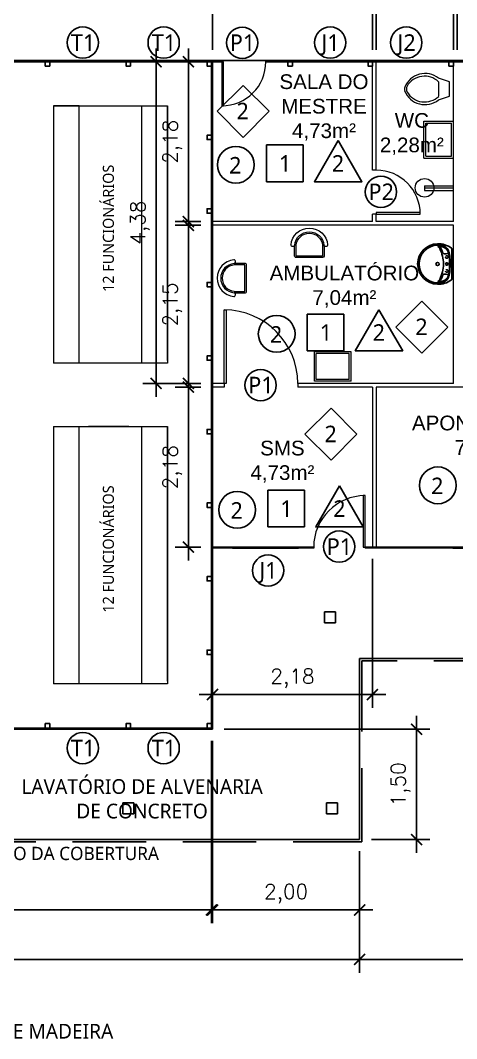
# Model space of a CAD drawing. Header units: millimetres. Extents: x 260 to 453, y 660 to 898.
# Drawn here: x 334.57 to 340.5, y 734.38 to 748.23 of the extents above; entities that cross this region are included whole.
import ezdxf
from ezdxf.enums import TextEntityAlignment as Align

# ---------------------------------------------------------------- set-up
doc = ezdxf.new("R2010")
doc.units = ezdxf.units.MM
for name, pattern in [('ACAD_ISO10W100', [18, 12, -3, 0, -3]), ('HIDDEN', [0.375, 0.25, -0.125]), ('JIS_02_2.0', [3, 2, -1])]:
    doc.linetypes.add(name, pattern=pattern)
for name, color, linetype in [('AR_COTAS', 1, 'Continuous'), ('AR_DIVISÓRIAS', 3, 'Continuous'), ('AR_JANELAS', 254, 'Continuous'), ('AR_SIMBOLOS', 1, 'Continuous'), ('AR_TEXTO_ELETRICA', 2, 'Continuous'), ('CANT-COMPESADO E ESTR MADEIRA', 3, 'Continuous'), ('CANT-PISO', 1, 'Continuous'), ('CANT-PROJ', 252, 'JIS_02_2.0'), ('CANT-TEXTO', 2, 'Continuous'), ('DECA', 2, 'Continuous'), ('SOLEIRA', 254, 'Continuous'), ('TEXT1', 3, 'ACAD_ISO10W100'), ('texto', 2, 'Continuous')]:
    doc.layers.add(name, color=color, linetype=linetype)
doc.layers.add('Mesa', color=133, linetype='Continuous', lineweight=18)
doc.layers.add('MOB. ARQ. 2', color=15, linetype='Continuous', lineweight=5)
doc.styles.add('arial', font='arial.ttf')
doc.styles.add('ROMANS', font='romans.shx')
doc.styles.add('TREBUCHET', font='trebuc.ttf')
doc.dimstyles.new('ESCALA 1.100', dxfattribs={"dimtxt": 0.2, "dimasz": 0.15, "dimexe": 0.18, "dimexo": 0.16, "dimgap": 0.1, "dimtad": 1, "dimzin": 4, "dimtxsty": 'ROMANS', "dimblk": 'ARCHTICK', "dimcen": 2.5, "dimdle": 0.18, "dimclrd": 256, "dimclre": 256, "dimclrt": 2, "dimazin": 0, "dimtfac": 1, "dimtix": 1, "dimtmove": 2, "dimatfit": 3, "dimldrblk": 'ARCHTICK', "dimfxl": 1, "dimtolj": 1, "dimtzin": 0, "dimlwd": -1, "dimlwe": -1, "dimarcsym": 0})

# ---------------------------------------------------------------- blocks, each defined once
blk = doc.blocks.new('_ArchTick')
at = {"color": 0, "const_width": 0.15}
blk.add_lwpolyline([(-0.5, -0.5), (0.5, 0.5)], dxfattribs=at)
blk = doc.blocks.new('*D21')
at = {"layer": 'AR_COTAS', "transparency": 16777216}
for p, q in [((323.982, 738.432), (323.982, 735.954)), ((337.167, 738.432), (337.167, 735.954)), ((337.347, 736.134), (323.802, 736.134))]:
    blk.add_line(p, q, dxfattribs=at)
at = {"layer": 'Defpoints', "color": 0, "transparency": 16777216}
for p in [(323.982, 738.592), (337.167, 738.592), (323.982, 736.134)]:
    blk.add_point(p, dxfattribs=at)
at = {"layer": 'AR_COTAS', "transparency": 16777216, "xscale": 0.15, "yscale": 0.15, "zscale": 0.15, "rotation": 180}
blk.add_blockref('_ArchTick', (323.982, 736.134), dxfattribs=at)
at = {"layer": 'AR_COTAS', "transparency": 16777216, "xscale": 0.15, "yscale": 0.15, "zscale": 0.15}
blk.add_blockref('_ArchTick', (337.167, 736.134), dxfattribs=at)
at = {"layer": 'AR_COTAS', "color": 2, "transparency": 16777216, "insert": (330.574, 736.353), "char_height": 0.2, "attachment_point": 5, "style": 'ROMANS'}
blk.add_mtext('\\A1;13,19', dxfattribs=at)
blk = doc.blocks.new('A$C6AC03846')
at = {"layer": 'Mesa', "color": 1, "lineweight": 13}
for p, q in [((0, 0), (0, 0.4)), ((0, 0.4), (0.5, 0.4)), ((0.025, 0.025), (0.025, 0.375)), ((0.025, 0.375), (0.475, 0.375)), ((0.475, 0.025), (0.475, 0.375)), ((0.5, 0), (0.5, 0.4)), ((0, 0), (0.5, 0)), ((0.025, 0.025), (0.475, 0.025))]:
    blk.add_line(p, q, dxfattribs=at)
blk = doc.blocks.new('A$C5516578F')
at = {"layer": 'Mesa', "color": 1, "lineweight": 13, "extrusion": (0, 0, -1)}
blk.add_line((0.465, 0.113), (0.466, 0.309), dxfattribs=at)
blk.add_lwpolyline([(-0.466, 0.358), (-0.613, 0.308), (-0.612, 0.112), (-0.465, 0.064)], dxfattribs=at)
for centre, radius, start, end in [((-0.279, 0.125), 0.298, 22.2498, 128.7522), ((-0.274, 0.109), 0.278, 31.2744, 133.8535), ((-0.098, 0.212), 0.098, 345.0818, 15.3607), ((-0.28, 0.298), 0.298, 231.6906, 338.1928), ((-0.126, 0.212), 0.098, 335.9531, 24.4894), ((-0.274, 0.314), 0.278, 226.5892, 329.1683)]:
    blk.add_arc(centre, radius, start, end, dxfattribs=at)
blk = doc.blocks.new('*D36')
at = {"layer": 'AR_COTAS', "transparency": 16777216}
for p, q in [((305.307, 736.932), (305.307, 735.281)), ((339.182, 736.932), (339.182, 735.281)), ((339.362, 735.461), (305.127, 735.461))]:
    blk.add_line(p, q, dxfattribs=at)
at = {"layer": 'Defpoints', "color": 0, "transparency": 16777216}
for p in [(305.307, 737.092), (339.182, 737.092), (305.307, 735.461)]:
    blk.add_point(p, dxfattribs=at)
at = {"layer": 'AR_COTAS', "transparency": 16777216, "xscale": 0.15, "yscale": 0.15, "zscale": 0.15, "rotation": 180}
blk.add_blockref('_ArchTick', (305.307, 735.461), dxfattribs=at)
at = {"layer": 'AR_COTAS', "transparency": 16777216, "xscale": 0.15, "yscale": 0.15, "zscale": 0.15}
blk.add_blockref('_ArchTick', (339.182, 735.461), dxfattribs=at)
at = {"layer": 'AR_COTAS', "color": 2, "transparency": 16777216, "insert": (322.244, 735.68), "char_height": 0.2, "attachment_point": 5, "style": 'ROMANS'}
blk.add_mtext('\\A1;33,88', dxfattribs=at)
blk = doc.blocks.new('A$C74AF4970')
at = {"layer": 'Mesa', "color": 1, "lineweight": 13, "extrusion": (0, 0, -1)}
for p, q in [((-0.901, 0.234), (-0.911, 0.234)), ((-0.881, 0.104), (-0.881, 0.248)), ((-0.861, 0.104), (-0.861, 0.248)), ((-0.501, 0.248), (-0.501, 0.104)), ((-0.481, 0.248), (-0.481, 0.104)), ((-0.452, 0.234), (-0.462, 0.234)), ((-0.501, 0.104), (-0.861, 0.104)), ((-0.501, 0.084), (-0.861, 0.084))]:
    blk.add_line(p, q, dxfattribs=at)
for centre, radius, start, end in [((0.681, 0.234), 0.25, 4.9941, 175.017), ((0.681, 0.234), 0.2, 5.2215, 174.7897), ((0.681, 0.234), 0.18, 5.2215, 174.7897), ((0.911, 0.254), 0.02, 270.0056, 4.9941), ((0.901, 0.254), 0.02, 185.2215, 270.0056), ((0.462, 0.254), 0.02, 270.0056, 354.7897), ((0.452, 0.254), 0.02, 175.017, 270.0056), ((0.861, 0.104), 0.02, 270.0056, 0.0056), ((0.501, 0.104), 0.02, 180.0056, 270.0056)]:
    blk.add_arc(centre, radius, start, end, dxfattribs=at)
blk = doc.blocks.new('*D72')
at = {"layer": 'AR_COTAS', "transparency": 16777216}
for p, q in [((339.957, 738.772), (339.957, 736.912)), ((337.342, 738.592), (340.137, 738.592)), ((339.342, 737.092), (340.137, 737.092))]:
    blk.add_line(p, q, dxfattribs=at)
at = {"layer": 'Defpoints', "color": 0, "transparency": 16777216}
for p in [(337.182, 738.592), (339.182, 737.092), (339.957, 737.092)]:
    blk.add_point(p, dxfattribs=at)
at = {"layer": 'AR_COTAS', "transparency": 16777216, "xscale": 0.15, "yscale": 0.15, "zscale": 0.15}
for p, rotation in [((339.957, 738.592), 90), ((339.957, 737.092), 270)]:
    blk.add_blockref('_ArchTick', p, dxfattribs=dict(at, rotation=rotation))
at = {"layer": 'AR_COTAS', "color": 2, "transparency": 16777216, "insert": (339.738, 737.842), "char_height": 0.2, "attachment_point": 5, "rotation": 90, "style": 'ROMANS'}
blk.add_mtext('\\A1;1,50', dxfattribs=at)
blk = doc.blocks.new('*D39')
at = {"layer": 'AR_COTAS', "transparency": 16777216}
for p, q in [((337.182, 747.827), (337.182, 749.111)), ((339.357, 747.827), (339.357, 749.111)), ((337.002, 748.931), (339.537, 748.931))]:
    blk.add_line(p, q, dxfattribs=at)
at = {"layer": 'Defpoints', "color": 0, "transparency": 16777216}
for p in [(339.357, 748.931), (337.182, 747.667), (339.357, 747.667)]:
    blk.add_point(p, dxfattribs=at)
at = {"layer": 'AR_COTAS', "transparency": 16777216, "xscale": 0.15, "yscale": 0.15, "zscale": 0.15, "rotation": 180}
blk.add_blockref('_ArchTick', (337.182, 748.931), dxfattribs=at)
at = {"layer": 'AR_COTAS', "transparency": 16777216, "xscale": 0.15, "yscale": 0.15, "zscale": 0.15}
blk.add_blockref('_ArchTick', (339.357, 748.931), dxfattribs=at)
at = {"layer": 'AR_COTAS', "color": 2, "transparency": 16777216, "insert": (338.269, 749.15), "char_height": 0.2, "attachment_point": 5, "style": 'ROMANS'}
blk.add_mtext('\\A1;2,18', dxfattribs=at)
blk = doc.blocks.new('*D73')
at = {"layer": 'AR_COTAS', "transparency": 16777216}
for p, q in [((339.407, 747.827), (339.407, 749.111)), ((340.457, 747.827), (340.457, 749.111)), ((339.227, 748.931), (340.637, 748.931))]:
    blk.add_line(p, q, dxfattribs=at)
at = {"layer": 'Defpoints', "color": 0, "transparency": 16777216}
for p in [(340.457, 748.931), (339.407, 747.667), (340.457, 747.667)]:
    blk.add_point(p, dxfattribs=at)
at = {"layer": 'AR_COTAS', "transparency": 16777216, "xscale": 0.15, "yscale": 0.15, "zscale": 0.15, "rotation": 180}
blk.add_blockref('_ArchTick', (339.407, 748.931), dxfattribs=at)
at = {"layer": 'AR_COTAS', "transparency": 16777216, "xscale": 0.15, "yscale": 0.15, "zscale": 0.15}
blk.add_blockref('_ArchTick', (340.457, 748.931), dxfattribs=at)
at = {"layer": 'AR_COTAS', "color": 2, "transparency": 16777216, "insert": (339.932, 749.15), "char_height": 0.2, "attachment_point": 5, "style": 'ROMANS'}
blk.add_mtext('\\A1;1,05', dxfattribs=at)
blk = doc.blocks.new('*D74')
at = {"layer": 'AR_COTAS', "transparency": 16777216}
for p, q in [((340.507, 747.827), (340.507, 749.111)), ((343.757, 747.827), (343.757, 749.111)), ((340.327, 748.931), (343.937, 748.931))]:
    blk.add_line(p, q, dxfattribs=at)
at = {"layer": 'Defpoints', "color": 0, "transparency": 16777216}
for p in [(343.757, 748.931), (340.507, 747.667), (343.757, 747.667)]:
    blk.add_point(p, dxfattribs=at)
at = {"layer": 'AR_COTAS', "transparency": 16777216, "xscale": 0.15, "yscale": 0.15, "zscale": 0.15, "rotation": 180}
blk.add_blockref('_ArchTick', (340.507, 748.931), dxfattribs=at)
at = {"layer": 'AR_COTAS', "transparency": 16777216, "xscale": 0.15, "yscale": 0.15, "zscale": 0.15}
blk.add_blockref('_ArchTick', (343.757, 748.931), dxfattribs=at)
at = {"layer": 'AR_COTAS', "color": 2, "transparency": 16777216, "insert": (342.132, 749.15), "char_height": 0.2, "attachment_point": 5, "style": 'ROMANS'}
blk.add_mtext('\\A1;3,25', dxfattribs=at)
blk = doc.blocks.new('*D41')
at = {"layer": 'AR_COTAS', "transparency": 16777216}
for p, q in [((356.162, 739.392), (356.162, 735.281)), ((339.182, 736.932), (339.182, 735.281)), ((339.002, 735.461), (356.342, 735.461))]:
    blk.add_line(p, q, dxfattribs=at)
at = {"layer": 'Defpoints', "color": 0, "transparency": 16777216}
for p in [(356.162, 739.552), (339.182, 737.092), (356.162, 735.461)]:
    blk.add_point(p, dxfattribs=at)
at = {"layer": 'AR_COTAS', "transparency": 16777216, "xscale": 0.15, "yscale": 0.15, "zscale": 0.15, "rotation": 180}
blk.add_blockref('_ArchTick', (339.182, 735.461), dxfattribs=at)
at = {"layer": 'AR_COTAS', "transparency": 16777216, "xscale": 0.15, "yscale": 0.15, "zscale": 0.15}
blk.add_blockref('_ArchTick', (356.162, 735.461), dxfattribs=at)
at = {"layer": 'AR_COTAS', "color": 2, "transparency": 16777216, "insert": (347.672, 735.68), "char_height": 0.2, "attachment_point": 5, "style": 'ROMANS'}
blk.add_mtext('\\A1;16,98', dxfattribs=at)
blk = doc.blocks.new('DLRAP01')
for points in [[(0, -465, -0.404815), (-276, -196, -0.176085), (-215, -4, -0.232056), (-207, 0), (0, 0), (207, 0, -0.232056), (215, -4, -0.176085), (276, -196, -0.404715), (0, -465)], [(228, -175, -0.004766), (230, -176, -0.296826), (236, -189, 0.102083), (235, -135, 0.186378), (190, -65, 0.138198), (135, -40, 0.037019), (0, -30, 0.037019), (-135, -40, 0.138198), (-190, -65, 0.186378), (-235, -135, 0.102083), (-236, -189, -0.296826), (-230, -176, -0.004766), (-228, -175)], [(-228, -175, -0.263899), (-215, -152, -0.052487), (-160, -127, 0.317586), (-137, -97, 0.080881), (-144, -57, 0.081406), (-145, -54, 0.31626), (-164, -48)], [(228, -175, 0.040596), (210, -165, 0.125199), (0, -115, 0.125199), (-210, -165, 0.040596), (-228, -175)], [(164, -48, 0.31626), (145, -54, 0.081406), (144, -57, 0.080881), (137, -97, 0.317586), (160, -127, -0.052487), (215, -152, -0.263899), (228, -175)]]:
    blk.add_lwpolyline(points, format="xyb")
for points in [[(0, -444, 0.404815), (256, -195, 0.074583), (250, -125, 0.158422), (213, -65, 0.150216), (150, -35, 0.021002), (60, -25, 0.008328), (0, -24, 0.008328), (-60, -25, 0.021002), (-150, -35, 0.150216), (-213, -65, 0.158422), (-250, -125, 0.074583), (-256, -195, 0.404815)], [(0, -86, 1), (0, -51, 1)], [(0, -217, 1), (0, -172, 1)]]:
    blk.add_lwpolyline(points, format="xyb", close=True)
at = {"linetype": 'HIDDEN'}
for centre in [(-95, -69), (95, -69)]:
    blk.add_circle(centre, 17.5, dxfattribs=at)
blk = doc.blocks.new('A$C547E0120')
at = {"layer": 'DECA', "xscale": -0.001000000000004775, "yscale": 0.001000000000004775, "zscale": 0.001, "rotation": 269.9320920381133}
blk.add_blockref('DLRAP01', (-0.001, 1.624), dxfattribs=at)
blk = doc.blocks.new('*D118')
at = {"layer": 'AR_COTAS', "transparency": 16777216}
for p, q in [((336.853, 745.312), (336.853, 747.847)), ((337.022, 747.667), (336.673, 747.667)), ((337.022, 745.492), (336.673, 745.492))]:
    blk.add_line(p, q, dxfattribs=at)
at = {"layer": 'Defpoints', "color": 0, "transparency": 16777216}
for p in [(336.853, 747.667), (337.182, 747.667), (337.182, 745.492)]:
    blk.add_point(p, dxfattribs=at)
at = {"layer": 'AR_COTAS', "transparency": 16777216, "xscale": 0.15, "yscale": 0.15, "zscale": 0.15}
for p, rotation in [((336.853, 747.667), 90), ((336.853, 745.492), 270)]:
    blk.add_blockref('_ArchTick', p, dxfattribs=dict(at, rotation=rotation))
at = {"layer": 'AR_COTAS', "color": 2, "transparency": 16777216, "insert": (336.634, 746.579), "char_height": 0.2, "attachment_point": 5, "rotation": 90, "style": 'ROMANS'}
blk.add_mtext('\\A1;2,18', dxfattribs=at)
blk = doc.blocks.new('*D119')
at = {"layer": 'AR_COTAS', "transparency": 16777216}
for p, q in [((336.853, 745.622), (336.853, 743.112)), ((337.022, 745.442), (336.673, 745.442)), ((337.022, 743.292), (336.673, 743.292))]:
    blk.add_line(p, q, dxfattribs=at)
at = {"layer": 'Defpoints', "color": 0, "transparency": 16777216}
for p in [(337.182, 745.442), (336.853, 743.292), (337.182, 743.292)]:
    blk.add_point(p, dxfattribs=at)
at = {"layer": 'AR_COTAS', "transparency": 16777216, "xscale": 0.15, "yscale": 0.15, "zscale": 0.15}
for p, rotation in [((336.853, 745.442), 90), ((336.853, 743.292), 270)]:
    blk.add_blockref('_ArchTick', p, dxfattribs=dict(at, rotation=rotation))
at = {"layer": 'AR_COTAS', "color": 2, "transparency": 16777216, "insert": (336.634, 744.367), "char_height": 0.2, "attachment_point": 5, "rotation": 90, "style": 'ROMANS'}
blk.add_mtext('\\A1;2,15', dxfattribs=at)
blk = doc.blocks.new('*D120')
at = {"layer": 'AR_COTAS', "transparency": 16777216}
for p, q in [((336.853, 743.422), (336.853, 740.887)), ((337.022, 743.242), (336.673, 743.242)), ((337.022, 741.067), (336.673, 741.067))]:
    blk.add_line(p, q, dxfattribs=at)
at = {"layer": 'Defpoints', "color": 0, "transparency": 16777216}
for p in [(337.182, 743.242), (336.853, 741.067), (337.182, 741.067)]:
    blk.add_point(p, dxfattribs=at)
at = {"layer": 'AR_COTAS', "transparency": 16777216, "xscale": 0.15, "yscale": 0.15, "zscale": 0.15}
for p, rotation in [((336.853, 743.242), 90), ((336.853, 741.067), 270)]:
    blk.add_blockref('_ArchTick', p, dxfattribs=dict(at, rotation=rotation))
at = {"layer": 'AR_COTAS', "color": 2, "transparency": 16777216, "insert": (336.634, 742.154), "char_height": 0.2, "attachment_point": 5, "rotation": 90, "style": 'ROMANS'}
blk.add_mtext('\\A1;2,18', dxfattribs=at)
blk = doc.blocks.new('*D56')
at = {"layer": 'AR_COTAS', "transparency": 16777216}
for p, q in [((336.414, 743.112), (336.414, 747.847)), ((337.022, 747.667), (336.234, 747.667)), ((337.022, 743.292), (336.234, 743.292))]:
    blk.add_line(p, q, dxfattribs=at)
at = {"layer": 'Defpoints', "color": 0, "transparency": 16777216}
for p in [(336.414, 747.667), (337.182, 747.667), (337.182, 743.292)]:
    blk.add_point(p, dxfattribs=at)
at = {"layer": 'AR_COTAS', "transparency": 16777216, "xscale": 0.15, "yscale": 0.15, "zscale": 0.15}
for p, rotation in [((336.414, 747.667), 90), ((336.414, 743.292), 270)]:
    blk.add_blockref('_ArchTick', p, dxfattribs=dict(at, rotation=rotation))
at = {"layer": 'AR_COTAS', "color": 2, "transparency": 16777216, "insert": (336.195, 745.479), "char_height": 0.2, "attachment_point": 5, "rotation": 90, "style": 'ROMANS'}
blk.add_mtext('\\A1;4,38', dxfattribs=at)
blk = doc.blocks.new('*D122')
at = {"layer": 'AR_COTAS', "transparency": 16777216}
for p, q in [((337.182, 738.432), (337.182, 735.954)), ((339.182, 736.932), (339.182, 735.954)), ((337.002, 736.134), (339.362, 736.134))]:
    blk.add_line(p, q, dxfattribs=at)
at = {"layer": 'Defpoints', "color": 0, "transparency": 16777216}
for p in [(337.182, 738.592), (339.182, 737.092), (339.182, 736.134)]:
    blk.add_point(p, dxfattribs=at)
at = {"layer": 'AR_COTAS', "transparency": 16777216, "xscale": 0.15, "yscale": 0.15, "zscale": 0.15, "rotation": 180}
blk.add_blockref('_ArchTick', (337.182, 736.134), dxfattribs=at)
at = {"layer": 'AR_COTAS', "transparency": 16777216, "xscale": 0.15, "yscale": 0.15, "zscale": 0.15}
blk.add_blockref('_ArchTick', (339.182, 736.134), dxfattribs=at)
at = {"layer": 'AR_COTAS', "color": 2, "transparency": 16777216, "insert": (338.182, 736.353), "char_height": 0.2, "attachment_point": 5, "style": 'ROMANS'}
blk.add_mtext('\\A1;2,00', dxfattribs=at)
blk = doc.blocks.new('*D123')
at = {"layer": 'AR_COTAS', "transparency": 16777216}
for p, q in [((337.182, 740.907), (337.182, 738.882)), ((339.357, 740.907), (339.357, 738.882)), ((337.002, 739.062), (339.537, 739.062))]:
    blk.add_line(p, q, dxfattribs=at)
at = {"layer": 'Defpoints', "color": 0, "transparency": 16777216}
for p in [(337.182, 741.067), (339.357, 741.067), (339.357, 739.062)]:
    blk.add_point(p, dxfattribs=at)
at = {"layer": 'AR_COTAS', "transparency": 16777216, "xscale": 0.15, "yscale": 0.15, "zscale": 0.15, "rotation": 180}
blk.add_blockref('_ArchTick', (337.182, 739.062), dxfattribs=at)
at = {"layer": 'AR_COTAS', "transparency": 16777216, "xscale": 0.15, "yscale": 0.15, "zscale": 0.15}
blk.add_blockref('_ArchTick', (339.357, 739.062), dxfattribs=at)
at = {"layer": 'AR_COTAS', "color": 2, "transparency": 16777216, "insert": (338.269, 739.281), "char_height": 0.2, "attachment_point": 5, "style": 'ROMANS'}
blk.add_mtext('\\A1;2,18', dxfattribs=at)

msp = doc.modelspace()

# ---------------------------------------------------------------- linework, layer by layer
at = {"layer": 'AR_DIVISÓRIAS', "ltscale": 0.5}
for p, q in [((334.767, 747.667), (334.767, 747.682)), ((334.767, 747.682), (334.967, 747.682)), ((334.767, 747.667), (334.967, 747.667)), ((334.967, 747.667), (334.967, 747.682)), ((335.867, 747.667), (335.867, 747.682)), ((335.867, 747.682), (336.067, 747.682)), ((335.867, 747.667), (336.067, 747.667)), ((336.067, 747.667), (336.067, 747.682)), ((336.967, 747.667), (336.967, 747.682)), ((336.967, 747.682), (337.307, 747.682)), ((336.967, 747.667), (337.307, 747.667)), ((337.167, 743.318), (337.167, 747.624)), ((337.182, 738.592), (337.182, 747.667)), ((337.307, 747.667), (337.307, 747.682)), ((337.907, 747.682), (338.207, 747.682)), ((337.907, 747.667), (337.907, 747.682)), ((338.207, 747.667), (337.907, 747.667)), ((338.207, 747.682), (338.382, 747.682)), ((338.207, 747.667), (338.207, 747.682)), ((338.207, 747.667), (338.382, 747.667)), ((338.382, 747.667), (338.382, 747.682)), ((339.182, 747.682), (339.458, 747.682)), ((339.182, 747.667), (339.182, 747.682)), ((339.458, 747.667), (339.182, 747.667)), ((339.458, 747.667), (339.458, 747.682)), ((340.358, 747.667), (340.358, 747.682)), ((337.167, 738.607), (337.167, 743.318)), ((334.767, 738.607), (334.967, 738.607)), ((334.767, 738.592), (334.767, 738.607)), ((334.967, 738.592), (334.767, 738.592)), ((334.967, 738.592), (334.967, 738.607)), ((335.867, 738.607), (336.067, 738.607)), ((335.867, 738.592), (335.867, 738.607)), ((336.067, 738.592), (335.867, 738.592)), ((336.067, 738.592), (336.067, 738.607)), ((336.967, 738.592), (336.967, 738.607)), ((336.967, 738.607), (337.167, 738.607)), ((337.182, 738.592), (336.967, 738.592))]:
    msp.add_line(p, q, dxfattribs=at)
at = {"layer": 'AR_JANELAS', "ltscale": 0.5}
for p, q in [((333.867, 747.682), (334.767, 747.682)), ((334.767, 747.667), (333.867, 747.667)), ((334.967, 747.682), (335.867, 747.682)), ((335.867, 747.667), (334.967, 747.667)), ((336.067, 747.682), (336.967, 747.682)), ((336.967, 747.667), (336.067, 747.667)), ((339.458, 747.682), (340.358, 747.682)), ((340.358, 747.667), (339.458, 747.667)), ((337.451, 741.067), (338.351, 741.067)), ((338.351, 741.052), (337.451, 741.052)), ((340.451, 741.067), (341.351, 741.067)), ((341.351, 741.052), (340.451, 741.052)), ((333.867, 738.607), (334.767, 738.607)), ((334.767, 738.592), (333.867, 738.592)), ((334.967, 738.607), (335.867, 738.607)), ((335.867, 738.592), (334.967, 738.592)), ((336.067, 738.607), (336.967, 738.607)), ((336.967, 738.592), (336.067, 738.592))]:
    msp.add_line(p, q, dxfattribs=at)
at = {"layer": 'AR_SIMBOLOS'}
for centre in [(335.417, 747.926), (336.517, 747.926), (338.782, 747.926), (339.817, 747.926), (337.585, 747.924), (339.472, 745.897), (337.836, 743.269), (338.903, 741.074), (337.937, 740.75), (335.417, 738.335), (336.517, 738.335)]:
    msp.add_circle(centre, 0.213, dxfattribs=at)
at = {"layer": 'AR_TEXTO_ELETRICA'}
for p, q in [((336.042, 742.707), (335.493, 742.707)), ((340.451, 741.067), (340.451, 741.052))]:
    msp.add_line(p, q, dxfattribs=at)
at = {"layer": 'CANT-COMPESADO E ESTR MADEIRA', "ltscale": 0.5}
for p, q in [((341.567, 747.682), (340.358, 747.682)), ((340.358, 747.667), (341.567, 747.667)), ((337.167, 746.592), (337.182, 746.592)), ((338.854, 740.188), (338.704, 740.188)), ((338.704, 740.188), (338.704, 740.038)), ((338.854, 740.038), (338.854, 740.188)), ((338.704, 740.038), (338.854, 740.038)), ((334.967, 738.607), (334.907, 738.607)), ((334.967, 738.607), (334.917, 738.607)), ((336.112, 737.592), (335.962, 737.592)), ((335.962, 737.592), (335.962, 737.442)), ((336.112, 737.442), (336.112, 737.592)), ((338.882, 737.592), (338.732, 737.592)), ((338.732, 737.592), (338.732, 737.442)), ((338.882, 737.442), (338.882, 737.592)), ((335.962, 737.442), (336.112, 737.442)), ((338.732, 737.442), (338.882, 737.442))]:
    msp.add_line(p, q, dxfattribs=at)
for points in [[(334.967, 747.607), (334.907, 747.607), (334.907, 747.667), (334.967, 747.667)], [(336.067, 747.607), (336.007, 747.607), (336.007, 747.667), (336.067, 747.667)], [(337.167, 747.607), (337.107, 747.607), (337.107, 747.667), (337.167, 747.667)], [(338.267, 747.607), (338.207, 747.607), (338.207, 747.667), (338.267, 747.667)], [(338.267, 747.607), (338.207, 747.607), (338.207, 747.667), (338.267, 747.667)], [(339.357, 747.607), (339.297, 747.607), (339.297, 747.667), (339.357, 747.667)], [(339.357, 747.607), (339.297, 747.607), (339.297, 747.667), (339.357, 747.667)], [(340.457, 747.607), (340.397, 747.607), (340.397, 747.667), (340.457, 747.667)], [(337.167, 746.607), (337.107, 746.607), (337.107, 746.667), (337.167, 746.667)], [(337.167, 745.607), (337.107, 745.607), (337.107, 745.667), (337.167, 745.667)], [(337.167, 744.607), (337.107, 744.607), (337.107, 744.667), (337.167, 744.667)], [(337.167, 743.607), (337.107, 743.607), (337.107, 743.667), (337.167, 743.667)], [(337.167, 742.607), (337.107, 742.607), (337.107, 742.667), (337.167, 742.667)], [(337.167, 741.607), (337.107, 741.607), (337.107, 741.667), (337.167, 741.667)], [(337.167, 740.607), (337.107, 740.607), (337.107, 740.667), (337.167, 740.667)], [(337.167, 739.607), (337.107, 739.607), (337.107, 739.667), (337.167, 739.667)], [(334.967, 738.607), (334.907, 738.607), (334.907, 738.667), (334.967, 738.667)], [(334.967, 738.607), (334.907, 738.607), (334.907, 738.667), (334.967, 738.667)], [(336.067, 738.607), (336.007, 738.607), (336.007, 738.667), (336.067, 738.667)], [(337.167, 738.607), (337.107, 738.607), (337.107, 738.667), (337.167, 738.667)]]:
    msp.add_lwpolyline(points, close=True, dxfattribs=at)
at = {"layer": 'CANT-PISO', "color": 254, "linetype": 'Continuous'}
for p, q in [((339.182, 739.552), (339.182, 737.092)), ((356.162, 739.552), (339.182, 739.552)), ((339.182, 737.092), (305.307, 737.092))]:
    msp.add_line(p, q, dxfattribs=at)
at = {"layer": 'CANT-PROJ', "color": 1, "ltscale": 0.5}
for p, q in [((356.192, 739.522), (339.212, 739.522)), ((339.212, 737.062), (339.212, 739.522)), ((305.277, 737.062), (339.212, 737.062))]:
    msp.add_line(p, q, dxfattribs=at)
at = {"layer": 'Mesa', "color": 3, "lineweight": 13}
for p, q in [((339.357, 746.192), (339.357, 747.667)), ((339.407, 746.192), (339.407, 747.667)), ((340.457, 745.492), (340.457, 747.667)), ((339.357, 745.492), (339.357, 745.592)), ((339.407, 745.592), (339.357, 745.592)), ((339.407, 745.492), (339.407, 745.592)), ((339.357, 745.492), (337.182, 745.492)), ((340.457, 745.442), (337.182, 745.442)), ((340.457, 745.492), (339.407, 745.492)), ((340.457, 743.392), (340.457, 745.442)), ((340.457, 743.292), (340.457, 743.392)), ((337.341, 743.292), (337.182, 743.292)), ((337.341, 743.242), (337.182, 743.242)), ((337.341, 743.292), (337.341, 743.242)), ((340.457, 743.292), (338.341, 743.292)), ((338.341, 743.292), (338.341, 743.242)), ((339.357, 743.242), (338.341, 743.242)), ((339.357, 743.242), (339.357, 741.067)), ((342.657, 743.242), (339.407, 743.242)), ((339.407, 743.242), (339.407, 741.067)), ((338.557, 741.067), (337.182, 741.067)), ((338.557, 741.052), (337.182, 741.052)), ((338.557, 741.067), (338.557, 741.052)), ((340.451, 741.067), (339.257, 741.067)), ((339.257, 741.067), (339.257, 741.052)), ((340.451, 741.052), (339.257, 741.052))]:
    msp.add_line(p, q, dxfattribs=at)
at = {"layer": 'Mesa', "color": 1, "lineweight": 13, "extrusion": (0, 0, -1)}
for p, q in [((335.017, 747.067), (335.017, 743.567)), ((336.217, 747.067), (336.217, 743.567)), ((336.567, 747.067), (336.567, 743.567)), ((335.017, 742.707), (335.017, 739.207)), ((336.217, 742.707), (336.217, 739.207)), ((336.567, 742.707), (336.567, 739.207))]:
    msp.add_line(p, q, dxfattribs=at)
at = {"layer": 'Mesa', "color": 1, "lineweight": 13}
for p, q in [((335.017, 747.067), (336.217, 747.067)), ((335.367, 743.567), (335.367, 747.067)), ((336.217, 747.067), (336.567, 747.067)), ((336.567, 743.603), (336.567, 747.067)), ((339.407, 746.192), (339.357, 746.192)), ((340.065, 745.979), (340.457, 745.979)), ((340.065, 745.979), (340.065, 745.914)), ((340.065, 745.952), (340.457, 745.952)), ((340.065, 745.914), (340.457, 745.914)), ((336.567, 743.567), (335.017, 743.567)), ((335.017, 742.707), (336.217, 742.707)), ((335.367, 739.207), (335.367, 742.707)), ((336.217, 742.707), (336.567, 742.707)), ((336.567, 739.243), (336.567, 742.707)), ((336.567, 739.207), (335.017, 739.207))]:
    msp.add_line(p, q, dxfattribs=at)
for points in [[(337.332, 747.667), (337.307, 747.667), (337.307, 747.067), (337.332, 747.067)], [(339.407, 745.617), (339.407, 745.592), (340.007, 745.592), (340.007, 745.617)], [(337.366, 743.292), (337.341, 743.292), (337.341, 744.292), (337.366, 744.292)], [(339.232, 741.067), (339.257, 741.067), (339.257, 741.767), (339.232, 741.767)]]:
    msp.add_lwpolyline(points, close=True, dxfattribs=at)
msp.add_circle((340.065, 745.952), 0.127, dxfattribs=at)
for centre, radius, start, end in [((337.307, 747.667), 0.6, 270, 0), ((339.407, 745.592), 0.6, 0, 90), ((337.341, 743.292), 1, 0, 90), ((339.257, 741.067), 0.7, 90, 180)]:
    msp.add_arc(centre, radius, start, end, dxfattribs=at)
at = {"layer": 'MOB. ARQ. 2', "extrusion": (0, 0, -1)}
msp.add_line((335.367, 747.067), (335.017, 747.067), dxfattribs=at)
at = {"layer": 'SOLEIRA'}
for p, q in [((337.307, 747.682), (337.907, 747.682)), ((338.382, 747.682), (339.182, 747.682)), ((338.382, 747.667), (339.182, 747.667))]:
    msp.add_line(p, q, dxfattribs=at)
at = {"layer": 'TEXT1', "linetype": 'Continuous'}
for p, q in [((337.596, 747.345), (337.243, 746.992)), ((337.95, 746.992), (337.596, 747.345)), ((337.243, 746.992), (337.596, 746.638)), ((337.596, 746.638), (337.95, 746.992)), ((337.914, 746.535), (337.914, 746.035)), ((338.414, 746.535), (337.914, 746.535)), ((338.414, 746.035), (338.414, 746.535)), ((337.914, 746.035), (338.414, 746.035)), ((340.028, 744.413), (339.674, 744.059)), ((340.381, 744.059), (340.028, 744.413)), ((338.469, 744.236), (338.469, 743.736)), ((338.969, 744.236), (338.469, 744.236)), ((338.969, 743.736), (338.969, 744.236)), ((339.674, 744.059), (340.028, 743.706)), ((340.028, 743.706), (340.381, 744.059)), ((338.469, 743.736), (338.969, 743.736)), ((338.793, 742.955), (338.439, 742.602)), ((339.146, 742.602), (338.793, 742.955)), ((338.439, 742.602), (338.793, 742.248)), ((338.793, 742.248), (339.146, 742.602)), ((337.932, 741.842), (337.932, 741.342)), ((338.432, 741.842), (337.932, 741.842)), ((338.432, 741.342), (338.432, 741.842)), ((337.932, 741.342), (338.432, 741.342))]:
    msp.add_line(p, q, dxfattribs=at)
for points in [[(338.89, 746.594), (339.213, 746.035), (338.567, 746.035)], [(339.445, 744.295), (339.768, 743.736), (339.122, 743.736)], [(338.909, 741.901), (339.231, 741.342), (338.586, 741.342)]]:
    msp.add_lwpolyline(points, close=True, dxfattribs=at)
for centre in [(337.499, 746.266), (338.054, 743.966), (340.246, 741.907), (337.518, 741.573)]:
    msp.add_circle(centre, 0.25, dxfattribs=at)

# ---------------------------------------------------------------- block references
at = {"xscale": -1}
for name, p, rotation in [('A$C5516578F', (339.792, 747.507), 179.7787358998747), ('A$C6AC03846', (340.057, 746.356), 270), ('A$C74AF4970', (337.727, 744.043), 90)]:
    msp.add_blockref(name, p, dxfattribs=dict(at, rotation=rotation))
msp.add_blockref('A$C74AF4970', (339.179, 744.92))
msp.add_blockref('A$C6AC03846', (339.067, 743.323), dxfattribs=at)
at = {"layer": 'AR_SIMBOLOS'}
msp.add_blockref('A$C547E0120', (340.437, 743.292), dxfattribs=at)

# ---------------------------------------------------------------- texts
at = {"layer": 'CANT-TEXTO', "style": 'TREBUCHET'}
for s, p in [('T1', (335.421, 747.814)), ('T1', (336.521, 747.814)), ('P1', (337.589, 747.813)), ('J1', (338.786, 747.814)), ('J2', (339.821, 747.814)), ('2', (337.591, 746.883)), ('2', (337.491, 746.146)), ('1', (338.168, 746.171)), ('2', (338.888, 746.171)), ('P2', (339.476, 745.785)), ('2', (340.023, 743.95)), ('2', (338.046, 743.846)), ('1', (338.723, 743.872)), ('2', (339.443, 743.872)), ('P1', (337.84, 743.158)), ('2', (338.788, 742.493)), ('2', (340.238, 741.787)), ('2', (337.51, 741.453)), ('1', (338.187, 741.478)), ('2', (338.907, 741.478)), ('P1', (338.907, 740.962)), ('J1', (337.941, 740.638)), ('T1', (335.421, 738.224)), ('T1', (336.521, 738.224))]:
    msp.add_text(s, height=0.225, dxfattribs=at).set_placement(p, align=Align.CENTER)
at = {"layer": 'CANT-TEXTO', "char_height": 0.15, "width": 5.4021, "attachment_point": 5, "rotation": 90, "style": 'TREBUCHET'}
for insert in [(335.766, 745.401), (335.766, 741.041)]:
    msp.add_mtext('12 FUNCIONÁRIOS', dxfattribs=dict(at, insert=insert))
at = {"layer": 'CANT-TEXTO', "width": 5.4021, "attachment_point": 5, "style": 'TREBUCHET'}
for s, insert, char_height in [('LAVATÓRIO DE ALVENARIA \\PDE CONCRETO', (336.223, 737.644), 0.2), ('PROJEÇÃO DA COBERTURA', (334.98, 736.872), 0.18), ('PILAR DE MADEIRA', (334.664, 734.485), 0.2)]:
    msp.add_mtext(s, dxfattribs=dict(at, insert=insert, char_height=char_height))
at = {"layer": 'texto', "ltscale": 0.5, "char_height": 0.2, "width": 1.61623, "attachment_point": 8, "style": 'arial'}
for s, insert in [('SALA DO\\PMESTRE\\P4,73m²', (338.697, 746.591)), ('AMBULATÓRIO\\P7,04m²', (338.975, 744.323)), ('APONTADORIA\\P7,07m²', (340.91, 742.284)), ('SMS\\P4,73m²', (338.132, 741.943))]:
    msp.add_mtext(s, dxfattribs=dict(at, insert=insert))
at = {"layer": 'texto', "ltscale": 0.5, "insert": (339.892, 746.398), "char_height": 0.2, "attachment_point": 8, "style": 'arial'}
msp.add_mtext('WC\\P2,28m²', dxfattribs=at)

# ---------------------------------------------------------------- dimensions: what is measured, and where the dimension line sits
at = {"layer": 'AR_COTAS'}
for base, p1, p2, picture, middle in [((339.356964875, 748.931283523), (337.181964875, 747.666976369), (339.356964875, 747.666976369), '*D39', (338.269464875, 749.150331142)), ((340.457, 748.931), (339.407, 747.667), (340.457, 747.667), '*D73', (339.932, 749.15)), ((343.757, 748.931), (340.507, 747.667), (343.757, 747.667), '*D74', (342.132, 749.15)), ((339.356965, 739.061885), (337.181963, 741.066976), (339.356965, 741.066976), '*D123', (338.269464, 739.280932)), ((356.162, 735.461), (339.182, 737.092), (356.162, 739.552), '*D41', (347.672, 735.68)), ((323.981961, 736.134141), (337.166963, 738.591976), (323.981961, 738.591977), '*D21', (330.574462, 736.353189)), ((339.182, 736.134), (337.182, 738.592), (339.182, 737.092), '*D122', (338.182, 736.353)), ((305.30695, 735.46082), (339.18196, 737.09198), (305.30695, 737.09198), '*D36', (322.24446, 735.67987))]:
    dim = msp.add_linear_dim(base=base, p1=p1, p2=p2, dimstyle='ESCALA 1.100', dxfattribs=at)
    dim.commit()
    dim.dimension.update_dxf_attribs({"geometry": picture, "text_midpoint": middle})
for base, p1, p2, picture, middle in [((336.414017367, 747.666976369), (337.181965055, 743.291976369), (337.181964875, 747.666976369), '*D56', (336.194969748, 745.479476369)), ((336.852640195, 747.666976369), (337.181964965, 745.491976369), (337.181966205, 747.666976369), '*D118', (336.633592576, 746.579476369)), ((336.853, 743.292), (337.182, 745.442), (337.182, 743.292), '*D119', (336.634, 744.367)), ((336.8526402, 741.0669758), (337.1819651, 743.2419764), (337.1819651, 741.0669758), '*D120', (336.6335926, 742.1544761)), ((339.957, 737.092), (337.182, 738.592), (339.182, 737.092), '*D72', (339.738, 737.842))]:
    dim = msp.add_linear_dim(base=base, p1=p1, p2=p2, angle=90, dimstyle='ESCALA 1.100', dxfattribs=at)
    dim.commit()
    dim.dimension.update_dxf_attribs({"geometry": picture, "text_midpoint": middle})

doc.saveas('drawing.dxf')
